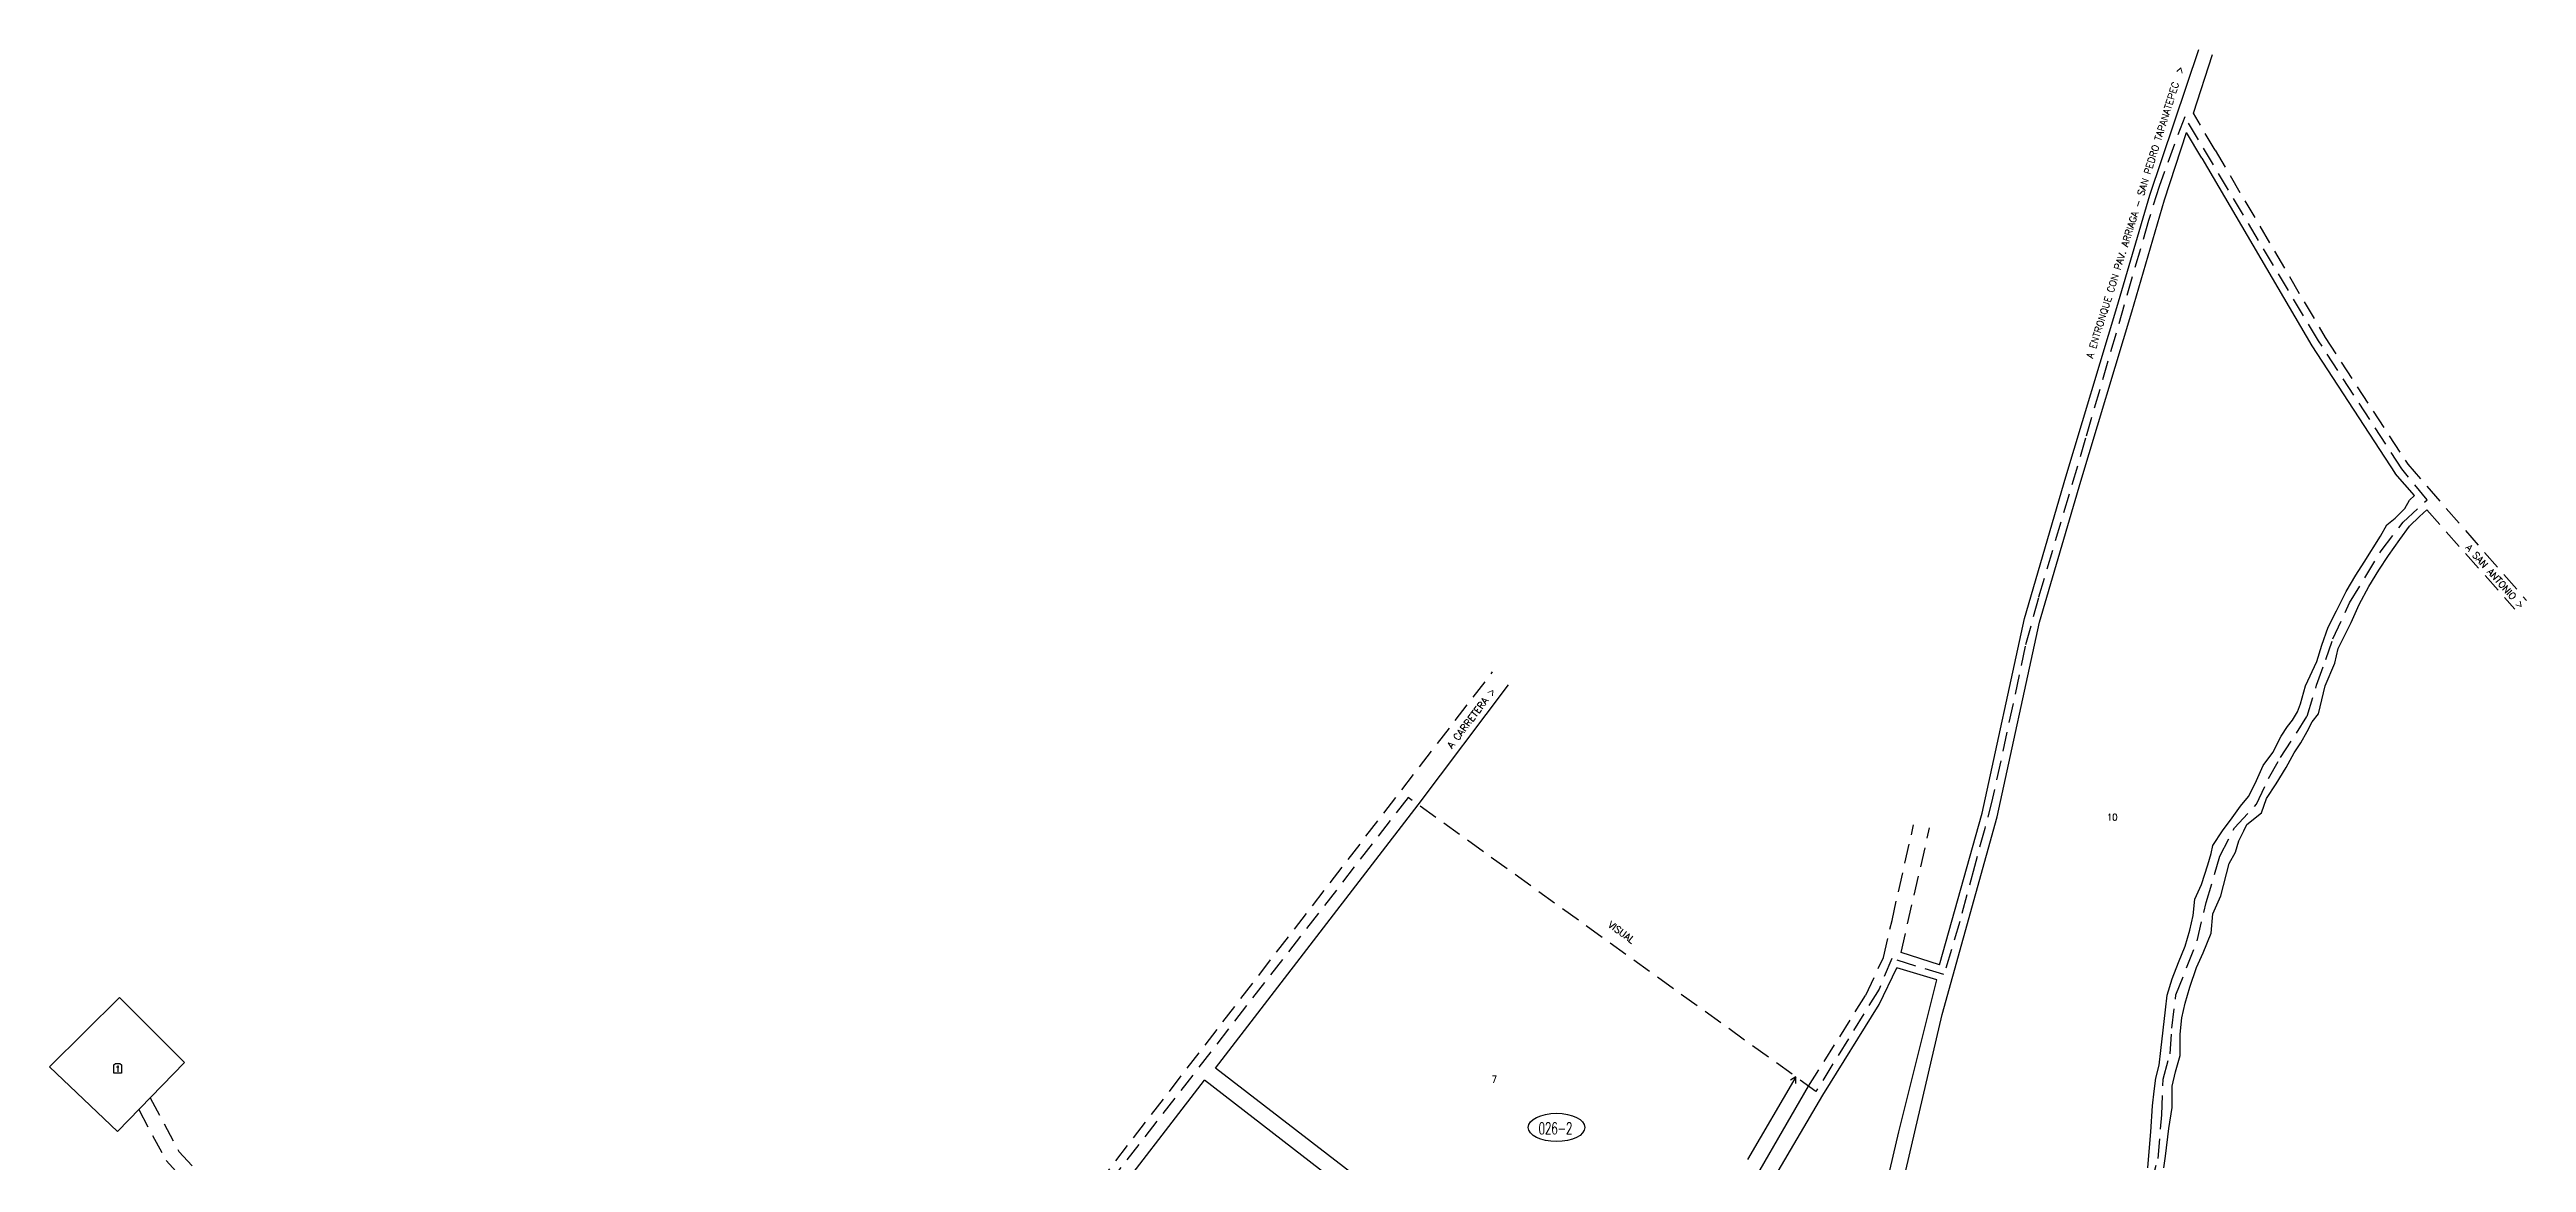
# Model space of a CAD drawing. Extents: x 384814 to 387389, y 1786985 to 1790080.
# Drawn here: x 384814 to 387351, y 1788939 to 1790080 of the extents above; entities that cross this region are included whole.
import ezdxf

# ---------------------------------------------------------------- set-up
doc = ezdxf.new("R2010")
doc.units = 0
doc.header["$LTSCALE"] = 80
doc.header["$MEASUREMENT"] = 0
doc.linetypes.add('HIDDEN', pattern=[0.375, 0.25, -0.125])
doc.layers.get('0').update_dxf_attribs({"linetype": 'CONTINUOUS'})
for name, color, linetype in [('4', 9, 'CONTINUOUS'), ('6', 10, 'CONTINUOUS'), ('9', 5, 'CONTINUOUS'), ('A', 3, 'CONTINUOUS'), ('C', 1, 'CONTINUOUS'), ('D', 6, 'CONTINUOUS'), ('F', 15, 'CONTINUOUS')]:
    doc.layers.add(name, color=color, linetype=linetype)
doc.styles.add('ROMANS', font='ROMANS', dxfattribs={"height": 7})

# ---------------------------------------------------------------- blocks, each defined once
blk = doc.blocks.new('ELL')
blk.add_circle((0, 0), 1)
blk = doc.blocks.new('CEM')
at = {"layer": 'A'}
for p, q in [((-3.774444, 3.46086), (-2.150444, 5.05986)), ((-3.774444, -4.94014), (-3.774444, 3.46086)), ((-2.150444, 5.05986), (2.290556, 5.05986)), ((-1.312444, 1.50686), (1.402556, 1.50686)), ((0.057556, 2.77586), (0.057556, -3.67114)), ((2.290556, 5.05986), (3.889556, 3.46086)), ((3.889556, 3.46086), (3.889556, -4.94014)), ((3.889556, -4.94014), (-3.774444, -4.94014))]:
    blk.add_line(p, q, dxfattribs=at)

msp = doc.modelspace()

# ---------------------------------------------------------------- linework, layer by layer
at = {"layer": '4', "color": 9, "linetype": 'HIDDEN'}
msp.add_lwpolyline([(386966.915878, 1788917.275544), (386973.927295, 1788943.567509), (386977.770951, 1788988.014662), (386979.250674, 1789024.566188), (386986.262091, 1789050.858152), (386988.063345, 1789076.989351), (386992.228532, 1789111.016178), (387013.986228, 1789166.446337), (387023.200812, 1789205.844093), (387037.384412, 1789253.217859), (387052.130691, 1789282.356053), (387074.852981, 1789306.525233), (387087.074561, 1789332.977963), (387099.456907, 1789354.22053), (387126.82668, 1789396.786047), (387136.282413, 1789428.368558), (387145.898912, 1789454.740905), (387153.071094, 1789475.822707), (387170.181307, 1789512.856529), (387202.439712, 1789566.003138), (387225.001236, 1789595.382481), (387249.546933, 1789618.423338), (387223.729878, 1789650.319235), (387138.467878, 1789781.309235), (387001.213818, 1790011.092352), (386974.92076, 1789939.477578), (386964.187275, 1789904.574634), (386899.786367, 1789681.732764), (386851.361524, 1789518.002054), (386837.944668, 1789468.332481), (386804.513718, 1789312.582958), (386796.469164, 1789281.707277), (386785.743092, 1789242.777071), (386770.994743, 1789186.395393), (386754.635146, 1789131.962342), (386701.117163, 1789148.252447), (386688.18578, 1789117.101578), (386623.456669, 1789012.151029), (386205.765983, 1789313.365048), (385712.448646, 1788677.663317)], dxfattribs=at)
at = {"layer": '6', "color": 10}
for p, q in [((386965.58454, 1789930.724579), (387015.652286, 1790079.905131)), ((386931.585, 1789815.666), (386965.58454, 1789930.724579)), ((386879.587, 1789641.993), (386931.585, 1789815.666)), ((386837.031, 1789496.972), (386879.587, 1789641.993)), ((386793.631, 1789297.403), (386837.031, 1789496.972)), ((386750.125656, 1789141.807607), (386793.631, 1789297.403))]:
    msp.add_line(p, q, dxfattribs=at)
at = {"layer": '6', "color": 10, "linetype": 'CONTINUOUS'}
for p, q in [((387010.103369, 1790014.659992), (387029.760602, 1790074.680572)), ((386750.125656, 1789141.807607), (386710.676284, 1789154.68416))]:
    msp.add_line(p, q, dxfattribs=at)
at = {"layer": '6', "color": 10, "linetype": 'HIDDEN'}
for p, q in [((387032.517, 1789976.594), (387145.261, 1789784.667)), ((387145.261, 1789784.667), (387229.713, 1789654.922)), ((387229.713, 1789654.922), (387351.354, 1789515.269)), ((387249.235176, 1789608.148158), (387339.509689, 1789506.483333)), ((385796.316501, 1788798.310334), (386292.227043, 1789441.998729)), ((386710.676284, 1789154.68416), (386739.949764, 1789282.240084)), ((384916.959799, 1789005.498894), (384946.528, 1788950.66)), ((384905.254, 1788993.497), (384933.38, 1788941.332)), ((384946.528, 1788950.66), (384992.916, 1788899.803)), ((384933.38, 1788941.332), (384984.151, 1788885.669))]:
    msp.add_line(p, q, dxfattribs=at)
for points in [[(387032.517, 1789976.594), (387010.103369, 1790014.659992)], [(386615.914381, 1789017.435404), (386674.628546, 1789110.939694), (386692.520328, 1789149.310232), (386701.424053, 1789187.489378), (386723.506499, 1789285.370486)]]:
    msp.add_lwpolyline(points, dxfattribs=at)
at = {"layer": '6', "color": 10, "linetype": 'CONTINUOUS'}
msp.add_lwpolyline([(386216.132051, 1789305.763289), (386308.618984, 1789428.688013)], dxfattribs=at)
at = {"layer": '9', "linetype": 'CONTINUOUS'}
for points in [[(386979.986364, 1788933.976897), (386981.653279, 1788945.655002), (386984.987108, 1788974.016115), (386988.320937, 1788995.704025), (386988.320937, 1789017.391935), (386991.654767, 1789032.406641), (386996.65551, 1789049.089649), (386996.65551, 1789070.777559), (386998.322425, 1789087.460566), (387001.656254, 1789102.475273), (387006.656998, 1789119.158281), (387013.324657, 1789139.17789), (387019.992315, 1789154.192597), (387028.326888, 1789174.212206), (387029.993803, 1789194.231815), (387038.328376, 1789212.583123), (387046.671288, 1789245.783328), (387053.342653, 1789257.461434), (387056.678336, 1789269.139539), (387061.681859, 1789279.149344), (387065.017542, 1789285.822547), (387080.028112, 1789297.500652), (387085.031636, 1789312.515359), (387095.038683, 1789327.530065), (387105.04573, 1789344.213073), (387113.384936, 1789359.22778), (387120.056301, 1789369.237584), (387126.727666, 1789380.91569), (387131.73119, 1789390.925494), (387138.402554, 1789399.266998), (387145.025737, 1789427.795196), (387155.027225, 1789451.151407), (387158.361054, 1789466.166113), (387171.696371, 1789492.858925), (387180.030944, 1789511.210234), (387190.032432, 1789529.561542), (387200.03392, 1789546.24455), (387210.035407, 1789561.259256), (387221.70381, 1789577.942264), (387231.705297, 1789591.28867), (387241.706785, 1789601.298475), (387249.235176, 1789608.148158)], [(387018.325401, 1789224.261228), (387025.007884, 1789244.282113), (387028.341714, 1789255.960218), (387030.008628, 1789264.301722), (387040.010116, 1789279.316429), (387050.011604, 1789292.662835), (387058.346177, 1789304.34094), (387066.68075, 1789314.350745), (387073.348408, 1789327.697151), (387081.682981, 1789346.048459), (387091.684469, 1789359.394865), (387100.019042, 1789376.077873), (387106.686701, 1789386.087677), (387111.687445, 1789392.76088), (387116.688189, 1789401.102384), (387120.022018, 1789409.443888), (387125.022762, 1789427.795196), (387136.691164, 1789452.819707), (387141.691908, 1789469.502715), (387148.359566, 1789487.854023), (387156.694139, 1789504.537031), (387166.695627, 1789524.55664), (387176.697115, 1789541.239647), (387185.031688, 1789554.586053), (387201.700834, 1789581.278866), (387208.368493, 1789592.956971), (387216.703066, 1789599.630174), (387226.704554, 1789609.639978), (387231.705297, 1789617.981482), (387236.494765, 1789622.774932)], [(386963.317218, 1788933.976897), (386964.984133, 1788950.659904), (386966.651047, 1788970.679513), (386968.317962, 1788997.372326), (386969.984877, 1789012.387032), (386971.651791, 1789025.733438), (386974.98562, 1789039.079844), (386976.652535, 1789054.094551), (386981.653279, 1789095.80207), (386983.320193, 1789110.816777), (386988.320937, 1789127.499785), (386994.988596, 1789144.182792), (387001.656254, 1789160.8658), (387006.656998, 1789177.548807), (387009.990827, 1789192.563514), (387011.657742, 1789209.246522), (387018.325401, 1789224.261228)]]:
    msp.add_lwpolyline(points, dxfattribs=at)
at = {"layer": 'A', "color": 3}
for p, q in [((384813.917989, 1789037.428232), (384885.673887, 1789108.457478)), ((384813.917989, 1789037.428232), (384885.673887, 1789108.457478)), ((384885.673887, 1789108.457478), (384952.18104, 1789041.872469)), ((384885.673887, 1789108.457478), (384885.673887, 1789108.457478)), ((384885.673887, 1789108.457478), (384952.18104, 1789041.872469)), ((384885.673887, 1789108.457478), (384885.673887, 1789108.457478)), ((384813.917989, 1789037.428232), (384813.917989, 1789037.428232)), ((384883.700212, 1788971.151152), (384813.917989, 1789037.428232)), ((384813.917989, 1789037.428232), (384813.917989, 1789037.428232)), ((384883.700212, 1788971.151152), (384813.917989, 1789037.428232)), ((384952.18104, 1789041.872469), (384883.700212, 1788971.151152)), ((384952.18104, 1789041.872469), (384883.700212, 1788971.151152)), ((384952.18104, 1789041.872469), (384952.18104, 1789041.872469)), ((384952.18104, 1789041.872469), (384952.18104, 1789041.872469))]:
    msp.add_line(p, q, dxfattribs=at)
at = {"layer": 'D', "color": 6, "linetype": 'CONTINUOUS'}
msp.add_line((386602.918654, 1789026.961841), (386553.367595, 1788942.445198), dxfattribs=at)
msp.add_lwpolyline([(386602.761476, 1789020.309332), (386602.919214, 1789026.962992), (386597.410775, 1789023.641621)], dxfattribs=at)
at = {"layer": 'F', "color": 15}
for p, q in [((386980.410083, 1789925.784606), (387003.239617, 1789994.732002)), ((387018.721, 1789968.49), (387131.651, 1789776.246)), ((386946.944, 1789811.182), (386980.410083, 1789925.784606)), ((386894.928, 1789637.446), (386946.944, 1789811.182)), ((387131.651, 1789776.246), (387216.913, 1789645.256)), ((386852.544, 1789493.015), (386894.928, 1789637.446)), ((386809.168, 1789293.556), (386852.544, 1789493.015)), ((386008.420007, 1789035.83398), (386216.132051, 1789305.763289)), ((386752.82, 1789090.98), (386809.168, 1789293.556)), ((386708.396846, 1788970.65446), (386747.307843, 1789126.516704)), ((386683.798208, 1788794.32842), (386752.82, 1789090.98)), ((385841.393332, 1788821.370188), (385997.163876, 1789023.633143)), ((386502.618547, 1788822.145248), (386615.914381, 1789017.435404)), ((386550.285273, 1788871.733728), (386630.387527, 1789008.334961)), ((386669.153573, 1788801.988762), (386708.396846, 1788970.65446))]:
    msp.add_line(p, q, dxfattribs=at)
at = {"layer": 'F', "color": 15, "linetype": 'CONTINUOUS'}
for p, q in [((387236.494765, 1789622.774932), (387216.913, 1789645.256)), ((386688.18578, 1789101.080679), (386706.248285, 1789138.990863)), ((386747.307843, 1789126.516704), (386706.248285, 1789138.990863)), ((386630.387527, 1789008.334961), (386688.18578, 1789101.080679))]:
    msp.add_line(p, q, dxfattribs=at)
msp.add_lwpolyline([(387018.721, 1789968.49), (387003.239617, 1789994.732002)], dxfattribs=at)
at = {"layer": 'F', "color": 15}
for points in [[(386158.78644, 1788727.505421), (386235.817994, 1788839.054638), (385997.163876, 1789023.633143)], [(386324.337858, 1788792.274654), (386008.420007, 1789035.83398)]]:
    msp.add_lwpolyline(points, dxfattribs=at)

# ---------------------------------------------------------------- block references
at = {"layer": '4', "color": 9, "xscale": 28.996584, "yscale": 14.498292, "zscale": 28.996584}
msp.add_blockref('ELL', (386357.7552, 1788975.273436), dxfattribs=at)
at = {"layer": 'A', "color": 3}
msp.add_blockref('CEM', (384883.670377, 1789035.885901), dxfattribs=at)

# ---------------------------------------------------------------- texts
at = {"layer": '4', "color": 9, "style": 'ROMANS', "width": 0.63}
msp.add_text('026-2', height=12.08191, dxfattribs=at).set_placement((386339.337339, 1788968.275007))
at = {"layer": 'C', "style": 'ROMANS', "width": 0.9}
for s, p in [('10', (386921.652666, 1789289.717873)), ('10', (386921.652666, 1789289.717873)), ('7', (386291.31961, 1789021.081899))]:
    msp.add_text(s, height=7, dxfattribs=at).set_placement(p)
at = {"layer": 'D', "color": 6, "style": 'ROMANS'}
for s, rotation, p in [('A ENTRONQUE CON PAV. ARRIAGA - SAN PEDRO TAPANATEPEC  >', 72.59843, (386906.971321, 1789762.831507)), ('A SAN ANTONIO >', 311.726763, (387288.515107, 1789568.965435))]:
    msp.add_text(s, height=7, rotation=rotation, dxfattribs=at).set_placement(p)
at = {"layer": 'D', "color": 6, "linetype": 'CONTINUOUS', "style": 'ROMANS'}
for s, rotation, p in [('A CARRETERA >', 52.789732, (386250.721359, 1789362.929296)), ('VISUAL', 324.049803, (386409.765609, 1789181.503992))]:
    msp.add_text(s, height=7, rotation=rotation, dxfattribs=at).set_placement(p)

doc.saveas('drawing.dxf')
